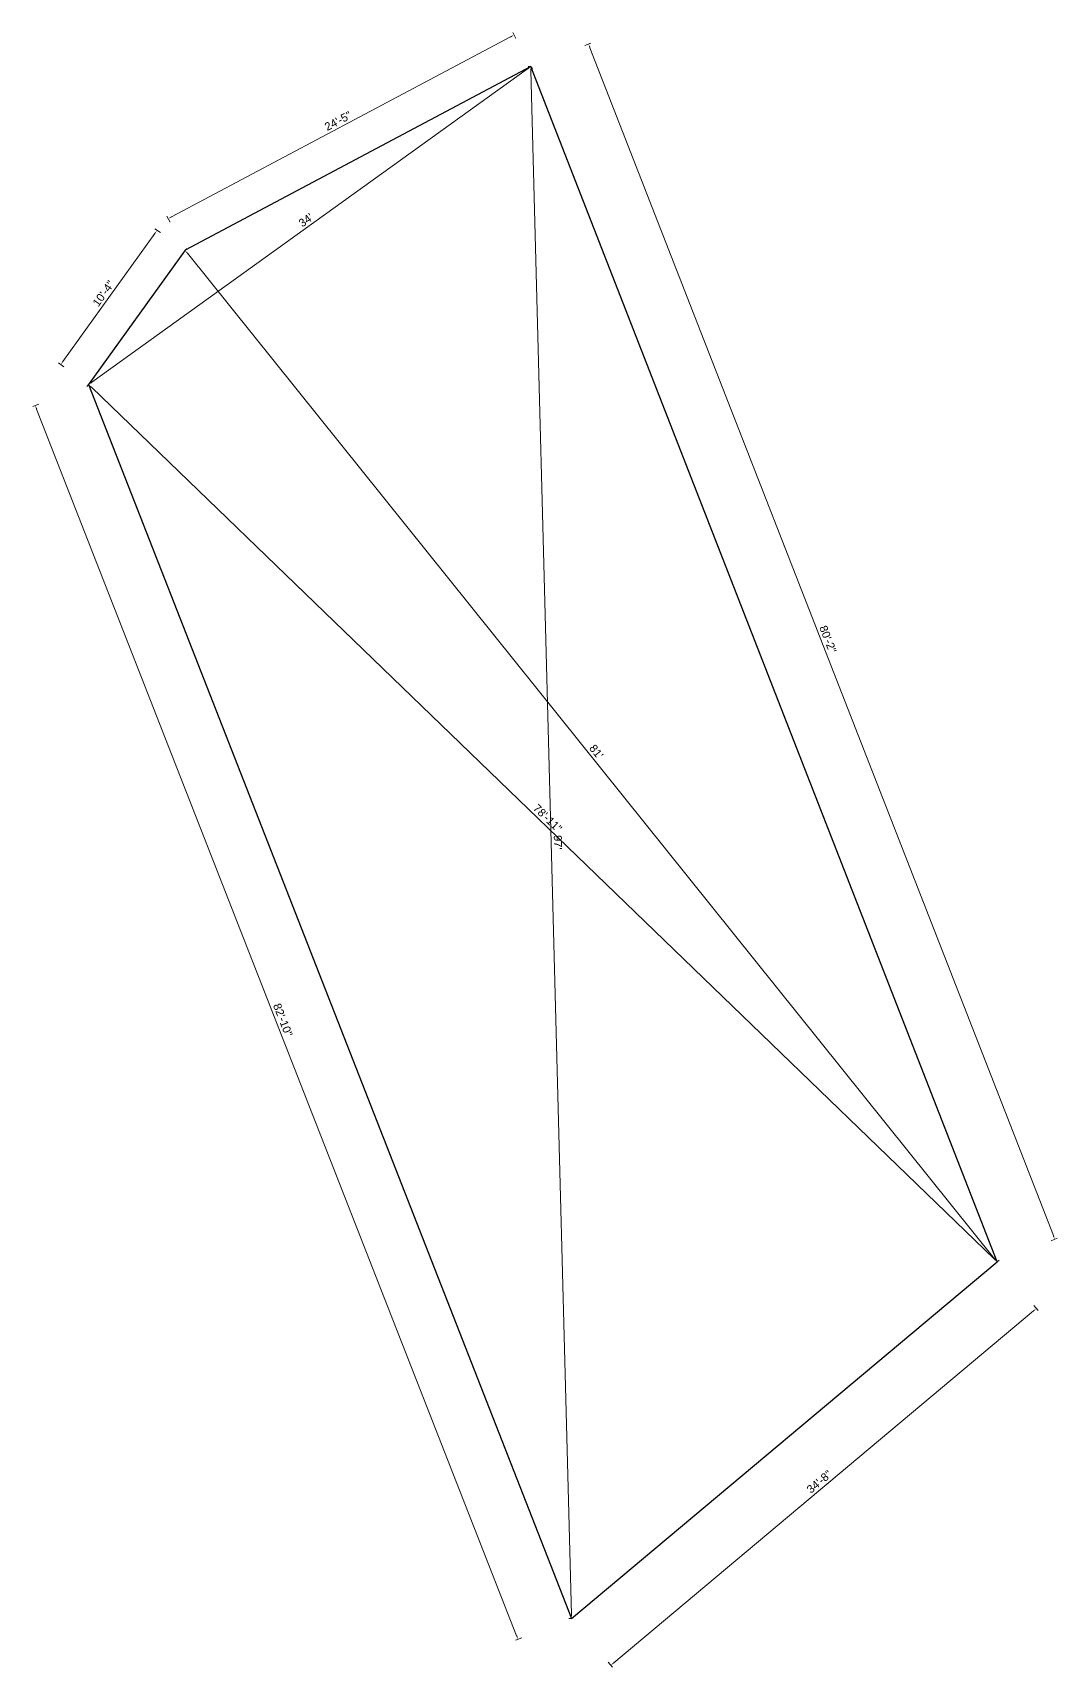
# Model space of a CAD drawing. Header units: inches. Extents: x 376358 to 406049, y -63575 to -53607.
# Drawn here: x 402548 to 403315, y -55198 to -53972 of the extents above; entities that cross this region are included whole.
import ezdxf

# ---------------------------------------------------------------- set-up
doc = ezdxf.new("R2010")
doc.units = ezdxf.units.IN
doc.header["$LTSCALE"] = 2
doc.header["$MEASUREMENT"] = 0
doc.header["$PDMODE"] = 34
doc.layers.get('0').update_dxf_attribs({"linetype": 'CONTINUOUS'})
doc.layers.get('DEFPOINTS').update_dxf_attribs({"color": 141, "linetype": 'CONTINUOUS'})
doc.layers.add('steps', color=253, linetype='CONTINUOUS', lineweight=20)
doc.styles.add('Lettring Text', font='arial.ttf')
doc.dimstyles.new('Copy of Standard', dxfattribs={"dimtxt": 6, "dimasz": 2.875, "dimexe": 2, "dimexo": 4, "dimgap": 2, "dimtad": 1, "dimdec": 0, "dimrnd": 1, "dimzin": 0, "dimdsep": 46, "dimlunit": 4, "dimtxsty": 'Lettring Text', "dimcen": 0.1, "dimclrd": 7, "dimclre": 7, "dimclrt": 7, "dimazin": 0, "dimtfac": 0.645, "dimtdec": 0, "dimtmove": 1, "dimatfit": 0, "dimfxl": 3, "dimfxlon": 1, "dimtfillclr": 256, "dimtolj": 1, "dimtzin": 0, "dimlwd": -1, "dimlwe": -1, "dimarcsym": 2})

# ---------------------------------------------------------------- blocks, each defined once
blk = doc.blocks.new('*D1041')
at = {"layer": 'DEFPOINTS', "color": 0, "ltscale": 0.5, "transparency": 16777216}
for p in [(402589.5, -54235.9), (403270.3, -54893.7), (403270.3, -54893.7)]:
    blk.add_point(p, dxfattribs=at)
at = {"layer": 'steps', "color": 7, "ltscale": 0.5, "transparency": 16777216}
for p, q in [((402589.5, -54235.9), (402588.2, -54237.3)), ((402591.6, -54237.9), (403268.3, -54891.7)), ((403270.3, -54893.7), (403268.9, -54895.1))]:
    blk.add_line(p, q, dxfattribs=at)
for points in [[(402591.9, -54237.6), (402591.3, -54238.3), (402589.5, -54235.9)], [(403268.6, -54891.3), (403267.9, -54892), (403270.3, -54893.7)]]:
    blk.add_solid(points, dxfattribs=at)
at = {"layer": 'steps', "color": 7, "ltscale": 0.5, "transparency": 16777216, "insert": (402933.5, -54561.1), "char_height": 6, "attachment_point": 5, "rotation": 315.985, "style": 'Lettring Text'}
blk.add_mtext('\\A1;78\'-11"', dxfattribs=at)
blk = doc.blocks.new('*D1042')
at = {"layer": 'DEFPOINTS', "color": 0, "ltscale": 0.5, "transparency": 16777216}
for p in [(402661.8, -54135.2), (402661.8, -54135.2), (403270.3, -54893.7)]:
    blk.add_point(p, dxfattribs=at)
at = {"layer": 'steps', "color": 7, "ltscale": 0.5, "transparency": 16777216}
for p, q in [((402661.8, -54135.2), (402663.3, -54133.9)), ((403268.5, -54891.4), (402663.6, -54137.4)), ((403270.3, -54893.7), (403271.9, -54892.4))]:
    blk.add_line(p, q, dxfattribs=at)
for points in [[(402663.9, -54137.1), (402663.2, -54137.7), (402661.8, -54135.2)], [(403268.9, -54891.1), (403268.1, -54891.7), (403270.3, -54893.7)]]:
    blk.add_solid(points, dxfattribs=at)
at = {"layer": 'steps', "color": 7, "ltscale": 0.5, "transparency": 16777216, "insert": (402970, -54511.2), "char_height": 6, "attachment_point": 5, "rotation": 308.7405, "style": 'Lettring Text'}
blk.add_mtext("\\A1;81'", dxfattribs=at)
blk = doc.blocks.new('*D1043')
at = {"layer": 'DEFPOINTS', "color": 0, "ltscale": 0.5, "transparency": 16777216}
for p in [(402920.9, -53997.5), (402951.4, -55161.2), (402951.4, -55161.2)]:
    blk.add_point(p, dxfattribs=at)
at = {"layer": 'steps', "color": 7, "ltscale": 0.5, "transparency": 16777216}
for p, q in [((402920.9, -53997.5), (402918.9, -53997.5)), ((402921, -54000.4), (402951.4, -55158.3)), ((402951.4, -55161.2), (402949.4, -55161.3))]:
    blk.add_line(p, q, dxfattribs=at)
for points in [[(402921.4, -54000.4), (402920.5, -54000.4), (402920.9, -53997.5)], [(402951.8, -55158.3), (402950.9, -55158.3), (402951.4, -55161.2)]]:
    blk.add_solid(points, dxfattribs=at)
at = {"layer": 'steps', "color": 7, "ltscale": 0.5, "transparency": 16777216, "insert": (402941.2, -54579.2), "char_height": 6, "attachment_point": 5, "rotation": 271.5042, "style": 'Lettring Text'}
blk.add_mtext("\\A1;97'", dxfattribs=at)
blk = doc.blocks.new('*D1044')
at = {"layer": 'DEFPOINTS', "color": 0, "ltscale": 0.5, "transparency": 16777216}
for p in [(402920.9, -53997.5), (402589.5, -54235.9), (402589.5, -54235.9)]:
    blk.add_point(p, dxfattribs=at)
at = {"layer": 'steps', "color": 7, "ltscale": 0.5, "transparency": 16777216}
for p, q in [((402918.5, -53999.2), (402591.9, -54234.2)), ((402920.9, -53997.5), (402922.1, -53999.1)), ((402589.5, -54235.9), (402590.7, -54237.5))]:
    blk.add_line(p, q, dxfattribs=at)
for points in [[(402918.3, -53998.8), (402918.8, -53999.6), (402920.9, -53997.5)], [(402591.6, -54233.8), (402592.2, -54234.6), (402589.5, -54235.9)]]:
    blk.add_solid(points, dxfattribs=at)
at = {"layer": 'steps', "color": 7, "ltscale": 0.5, "transparency": 16777216, "insert": (402752.3, -54112.6), "char_height": 6, "attachment_point": 5, "rotation": 35.7373, "style": 'Lettring Text'}
blk.add_mtext("\\A1;34'", dxfattribs=at)
blk = doc.blocks.new('*D1045')
at = {"layer": 'DEFPOINTS', "color": 0, "ltscale": 0.5, "transparency": 16777216}
for p in [(402920.9, -53997.5), (402649.2, -54111.5), (402661.8, -54135.2)]:
    blk.add_point(p, dxfattribs=at)
at = {"layer": 'steps', "color": 7, "ltscale": 0.5, "transparency": 16777216}
for p, q in [((402909.7, -53976.4), (402907.4, -53972)), ((402905.8, -53975.1), (402651.7, -54110.1)), ((402650.6, -54114.1), (402648.2, -54109.7))]:
    blk.add_line(p, q, dxfattribs=at)
for points in [[(402905.5, -53974.7), (402906, -53975.6), (402908.3, -53973.8)], [(402651.5, -54109.7), (402651.9, -54110.5), (402649.2, -54111.5)]]:
    blk.add_solid(points, dxfattribs=at)
at = {"layer": 'steps', "color": 7, "ltscale": 0.5, "transparency": 16777216, "insert": (402776.4, -54038.2), "char_height": 6, "attachment_point": 5, "rotation": 27.9796, "style": 'Lettring Text'}
blk.add_mtext('\\A1;24\'-5"', dxfattribs=at)
blk = doc.blocks.new('*D1046')
at = {"layer": 'DEFPOINTS', "color": 0, "ltscale": 0.5, "transparency": 16777216}
for p in [(402661.8, -54135.2), (402568.6, -54220.9), (402589.5, -54235.9)]:
    blk.add_point(p, dxfattribs=at)
at = {"layer": 'steps', "color": 7, "ltscale": 0.5, "transparency": 16777216}
for p, q in [((402643.3, -54121.9), (402639.2, -54119)), ((402639.1, -54122.5), (402570.3, -54218.6)), ((402571, -54222.7), (402567, -54219.7))]:
    blk.add_line(p, q, dxfattribs=at)
for points in [[(402638.8, -54122.2), (402639.5, -54122.8), (402640.8, -54120.2)], [(402569.9, -54218.3), (402570.7, -54218.8), (402568.6, -54220.9)]]:
    blk.add_solid(points, dxfattribs=at)
at = {"layer": 'steps', "color": 7, "ltscale": 0.5, "transparency": 16777216, "insert": (402600.6, -54167.6), "char_height": 6, "attachment_point": 5, "rotation": 54.3714, "style": 'Lettring Text'}
blk.add_mtext('\\A1;10\'-4"', dxfattribs=at)
blk = doc.blocks.new('*D1047')
at = {"layer": 'DEFPOINTS', "color": 0, "ltscale": 0.5, "transparency": 16777216}
for p in [(402589.5, -54235.9), (402951.4, -55161.2), (402911.4, -55176.9)]:
    blk.add_point(p, dxfattribs=at)
at = {"layer": 'steps', "color": 7, "ltscale": 0.5, "transparency": 16777216}
for p, q in [((402552.3, -54250.5), (402547.6, -54252.3)), ((402550.5, -54254.3), (402910.3, -55174.2)), ((402914.2, -55175.8), (402909.5, -55177.6))]:
    blk.add_line(p, q, dxfattribs=at)
for points in [[(402551, -54254.1), (402550.1, -54254.4), (402549.5, -54251.6)], [(402910.8, -55174), (402909.9, -55174.4), (402911.4, -55176.9)]]:
    blk.add_solid(points, dxfattribs=at)
at = {"layer": 'steps', "color": 7, "ltscale": 0.5, "transparency": 16777216, "insert": (402735.1, -54712.4), "char_height": 6, "attachment_point": 5, "rotation": 291.3609, "style": 'Lettring Text'}
blk.add_mtext('\\A1;82\'-10"', dxfattribs=at)
blk = doc.blocks.new('*D1048')
at = {"layer": 'DEFPOINTS', "color": 0, "ltscale": 0.5, "transparency": 16777216}
for p in [(403270.3, -54893.7), (403299.8, -54928.8), (402951.4, -55161.2)]:
    blk.add_point(p, dxfattribs=at)
at = {"layer": 'steps', "color": 7, "ltscale": 0.5, "transparency": 16777216}
for p, q in [((403297.8, -54926.5), (403301.1, -54930.3)), ((402983.1, -55194.5), (403297.6, -54930.6)), ((402979, -55194), (402982.2, -55197.8))]:
    blk.add_line(p, q, dxfattribs=at)
for points in [[(403297.3, -54930.3), (403297.9, -54931), (403299.8, -54928.8)], [(402982.8, -55194.1), (402983.4, -55194.8), (402980.9, -55196.3)]]:
    blk.add_solid(points, dxfattribs=at)
at = {"layer": 'steps', "color": 7, "ltscale": 0.5, "transparency": 16777216, "insert": (403137.1, -55058.7), "char_height": 6, "attachment_point": 5, "rotation": 39.9965, "style": 'Lettring Text'}
blk.add_mtext('\\A1;34\'-8"', dxfattribs=at)
blk = doc.blocks.new('*D1049')
at = {"layer": 'DEFPOINTS', "color": 0, "ltscale": 0.5, "transparency": 16777216}
for p in [(402964.2, -53980.6), (402920.9, -53997.5), (403270.3, -54893.7)]:
    blk.add_point(p, dxfattribs=at)
at = {"layer": 'steps', "color": 7, "ltscale": 0.5, "transparency": 16777216}
for p, q in [((402961.4, -53981.7), (402966, -53979.9)), ((403312.6, -54874.1), (402965.2, -53983.3)), ((403310.8, -54877.9), (403315.5, -54876.1))]:
    blk.add_line(p, q, dxfattribs=at)
for points in [[(402965.7, -53983.1), (402964.8, -53983.5), (402964.2, -53980.6)], [(403313, -54873.9), (403312.1, -54874.3), (403313.6, -54876.8)]]:
    blk.add_solid(points, dxfattribs=at)
at = {"layer": 'steps', "color": 7, "ltscale": 0.5, "transparency": 16777216, "insert": (403143.6, -54426.9), "char_height": 6, "attachment_point": 5, "rotation": 291.3019, "style": 'Lettring Text'}
blk.add_mtext('\\A1;80\'-2"', dxfattribs=at)

msp = doc.modelspace()

# ---------------------------------------------------------------- linework, layer by layer
at = {"ltscale": 0.5}
msp.add_lwpolyline([(402920.9, -53997.5), (402661.8, -54135.2), (402589.5, -54235.9), (402951.4, -55161.2), (403270.3, -54893.7)], close=True, dxfattribs=at)

# ---------------------------------------------------------------- dimensions: what is measured, and where the dimension line sits
at = {"layer": 'steps', "ltscale": 0.5}
for p1, p2, distance, picture, middle in [((402920.9, -53997.5), (402661.8, -54135.2), -26.8, '*D1045', (402776.4, -54038.2)), ((403270.3, -54893.7), (402920.9, -53997.5), -46.5, '*D1049', (403143.6, -54426.9)), ((402920.9, -53997.5), (402589.5, -54235.9), 0, '*D1044', (402752.3, -54112.6)), ((402920.9, -53997.5), (402951.4, -55161.2), 0, '*D1043', (402941.2, -54579.2)), ((402661.8, -54135.2), (402589.5, -54235.9), -25.8, '*D1046', (402600.6, -54167.6)), ((403270.3, -54893.7), (402661.8, -54135.2), 0, '*D1042', (402970, -54511.2)), ((402589.5, -54235.9), (402951.4, -55161.2), -43, '*D1047', (402735.1, -54712.4)), ((402589.5, -54235.9), (403270.3, -54893.7), 0, '*D1041', (402933.5, -54561.1)), ((402951.4, -55161.2), (403270.3, -54893.7), -45.8, '*D1048', (403137.1, -55058.7))]:
    dim = msp.add_aligned_dim(p1=p1, p2=p2, distance=distance, dimstyle='Copy of Standard', dxfattribs=at)
    dim.commit()
    dim.dimension.update_dxf_attribs({"geometry": picture, "text_midpoint": middle})

doc.saveas('drawing.dxf')
